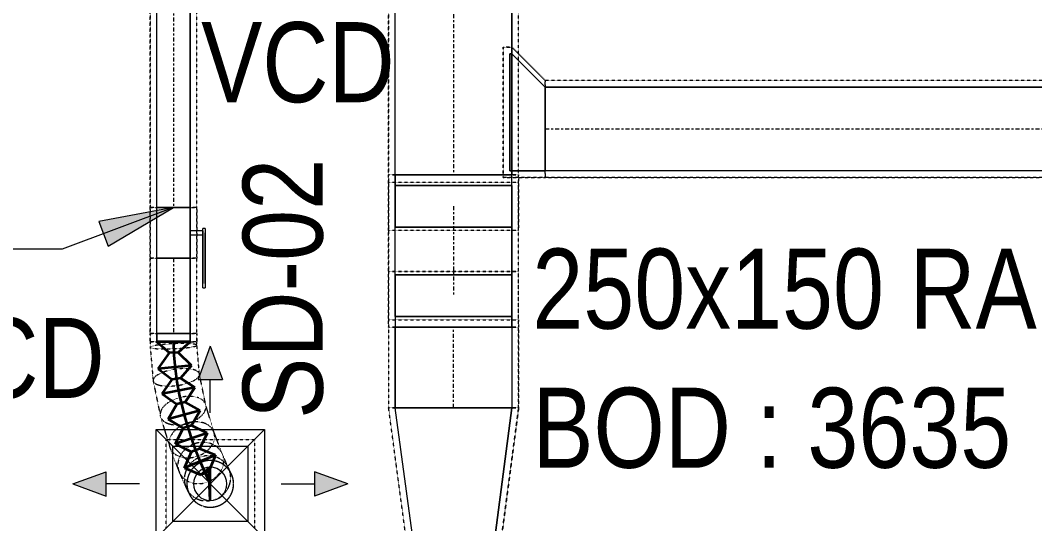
# Model space of a CAD drawing. Header units: inches. Extents: x -83664 to 20107, y -47222 to 19398.
# Drawn here: x -25757 to -22714, y -34150 to -32641 of the extents above; entities that cross this region are included whole.
import ezdxf

# ---------------------------------------------------------------- set-up
doc = ezdxf.new("R2010")
doc.units = ezdxf.units.IN
doc.header["$MEASUREMENT"] = 0
doc.linetypes.add('Center', pattern=[29.999999, 12, -6, 6, -6])
doc.linetypes.add('Hidden 0_50', pattern=[1.0584, 0.5292, -0.5292])
for name, color, linetype, lineweight in [('A-DETL-GENF', 7, 'Continuous', 9), ('G-ANNO-TEXT', 7, 'Continuous', 9), ('M-HVAC-CDFF', 7, 'Continuous', 9), ('M-HVAC-DUCT-CNTR', 7, 'Center', 9), ('M-HVAC-DUCT-IDEN', 7, 'Continuous', 18)]:
    doc.layers.add(name, color=color, linetype=linetype, lineweight=lineweight)
doc.layers.add('M-HVAC-DUCT', color=7, linetype='Continuous', lineweight=9, true_color=0xffe97f)
doc.layers.add('M-HVAC-DUCT-PATT', color=7, linetype='Continuous', lineweight=35, true_color=0x007f00)
doc.styles.add('Arial Narrow_21', font='ARIALN.TTF', dxfattribs={"height": 240})

# ---------------------------------------------------------------- blocks, each defined once
blk = doc.blocks.new('M_Rectangular Tap - Beveled - Standard-7236236-FIRST FLOOR AC CONDITIONING LAYOUT - PART A')
at = {"layer": 'M-HVAC-DUCT', "color": 6, "true_color": 0xff00ff}
for p, q in [((100, 125), (-6.096, 125)), ((-6.096, 125), (100, 125)), ((-6.096, 125), (-6.096, -225)), ((-6.096, -225), (-6.096, 125)), ((100, 125), (100, -125)), ((100, -125), (100, 125)), ((0, -225), (100, -125)), ((0, -225), (100, -125)), ((-6.096, -225), (0, -225)), ((0, -225), (-6.096, -225))]:
    blk.add_line(p, q, dxfattribs=at)
blk = doc.blocks.new('GCE-AT-Supply Air Rectangular Diffuser - 225x225-V55-FIRST FLOOR AC CONDITIONING LAYOUT - PART A')
at = {"layer": 'A-DETL-GENF', "true_color": 0xff7f00}
for points in [[(36.4, 312.5), (0, 412.5), (-36.4, 312.5)], [(-312.5, 36.4), (-412.5, 0), (-312.5, -36.4)], [(412.5, 0), (312.5, 36.4), (312.5, -36.4), (338.5, -26.9)], [(36.4, -312.5), (-36.4, -312.5), (0, -412.5)]]:
    blk.add_hatch(color=30, dxfattribs=at).paths.add_polyline_path(points)
at = {"layer": 'A-DETL-GENF', "color": 30, "true_color": 0xff7f00}
for p, q in [((0, 412.5), (-36.4, 312.5)), ((0, 412.5), (36.4, 312.5)), ((-36.4, 312.5), (36.4, 312.5)), ((0, 212.5), (0, 312.5)), ((-162.5, -162.5), (162.5, 162.5)), ((-162.5, 162.5), (162.5, -162.5)), ((-162.5, -162.5), (-162.5, 162.5)), ((-162.5, 162.5), (162.5, 162.5)), ((162.5, 162.5), (162.5, -162.5)), ((-412.5, 0), (-312.5, 36.4)), ((-312.5, -36.4), (-312.5, 36.4)), ((312.5, 36.4), (312.5, -36.4)), ((412.5, 0), (312.5, 36.4)), ((212.5, 0), (312.5, 0)), ((-412.5, 0), (-312.5, -36.4)), ((-212.5, 0), (-312.5, 0)), ((412.5, 0), (312.5, -36.4)), ((162.5, -162.5), (-162.5, -162.5)), ((0, -212.5), (0, -312.5)), ((36.4, -312.5), (-36.4, -312.5)), ((0, -412.5), (-36.4, -312.5)), ((0, -412.5), (36.4, -312.5))]:
    blk.add_line(p, q, dxfattribs=at)
blk = doc.blocks.new('M_Rec to Rnd Transition - Angle - 60 Degree-8295888-FIRST FLOOR AC CONDITIONING LAYOUT - PART A')
at = {"layer": 'M-HVAC-DUCT', "color": 30, "true_color": 0xff7f00}
for p, q in [((0, 50), (25, 50)), ((25, 50), (0, 50)), ((0, 50), (0, -50)), ((0, -50), (0, 50)), ((25, 0), (25, 50)), ((25, 0), (25, 50)), ((25, -50), (25, 0)), ((25, -50), (25, 0)), ((0, -50), (25, -50)), ((25, -50), (0, -50))]:
    blk.add_line(p, q, dxfattribs=at)
blk = doc.blocks.new('M_Rectangular to Round Transition - Angle - 45 Degree-8295889-FIRST FLOOR AC CONDITIONING LAYOUT - PART A')
at = {"layer": 'M-HVAC-DUCT', "color": 30, "true_color": 0xff7f00}
for p, q in [((126156.9, 64454.3), (126381.9, 64454.3)), ((126156.9, 64229.3), (126156.9, 64454.3)), ((126381.9, 64454.3), (126381.9, 64229.3)), ((126381.9, 64229.3), (126156.9, 64229.3))]:
    blk.add_line(p, q, dxfattribs=at)
for start, end in [(90, 180), (0, 90), (180, 270), (270, 0)]:
    blk.add_arc((126269.4, 64341.8), 50, start, end, dxfattribs=at)
blk = doc.blocks.new('TEMW-ME-DMP-Volume Control Damper - Standard-8296149-FIRST FLOOR AC CONDITIONING LAYOUT - PART A')
at = {"layer": 'M-HVAC-DUCT', "color": 30, "true_color": 0xff7f00}
for p, q in [((-165.1, 88.1), (-165.1, 94.4)), ((-152.4, 94.4), (-165.1, 94.4)), ((0, 94.4), (-152.4, 94.4)), ((-152.4, 94.4), (0, 94.4)), ((12.7, 94.4), (0, 94.4)), ((12.7, 94.4), (12.7, 88.1)), ((-165.1, 88.1), (-152.4, 88.1)), ((0, 88.1), (-152.4, 88.1)), ((-152.4, 88.1), (0, 88.1)), ((-6.4, 50), (-6.4, 88.1)), ((6.3, 88.1), (-6.4, 88.1)), ((6.3, 88.1), (-6.4, 88.1)), ((0, 88.1), (12.7, 88.1)), ((6.3, 88.1), (6.3, 50)), ((-76.2, 50), (-76.2, -50)), ((-76.2, -50), (-76.2, 50)), ((76.2, 50), (-76.2, 50)), ((-76.2, 50), (76.2, 50)), ((-76.2, 50), (76.2, 50)), ((-6.4, 50), (6.3, 50)), ((-6.4, 50), (6.3, 50)), ((76.2, 50), (76.2, -50)), ((76.2, -50), (76.2, 50)), ((-76.2, -50), (76.2, -50)), ((-76.2, -50), (76.2, -50)), ((-76.2, -50), (76.2, -50))]:
    blk.add_line(p, q, dxfattribs=at)
blk = doc.blocks.new('M_Rectangular Elbow - Radius - 0_75 W-9472424-FIRST FLOOR AC CONDITIONING LAYOUT - PART A')
at = {"layer": 'M-HVAC-DUCT', "color": 6, "true_color": 0xff00ff}
for p, q in [((126824.4, 65267.4), (127174.4, 65267.4)), ((127174.4, 65267.4), (126824.4, 65267.4)), ((126824.4, 65267.4), (126824.4, 65236.1)), ((126824.4, 65111.1), (126824.4, 65267.4)), ((127174.4, 65236.1), (127174.4, 65267.4)), ((127174.4, 65111.1), (127174.4, 65267.4)), ((126824.4, 65236.1), (126824.4, 65111.1)), ((127174.4, 65236.1), (126824.4, 65236.1)), ((127174.4, 65111.1), (127174.4, 65236.1)), ((126824.4, 65111.1), (127174.4, 65111.1))]:
    blk.add_line(p, q, dxfattribs=at)
blk = doc.blocks.new('M_Rectangular Transition - Length - Standard-9472428-FIRST FLOOR AC CONDITIONING LAYOUT - PART A')
at = {"layer": 'M-HVAC-DUCT', "color": 6, "true_color": 0xff00ff}
for p, q in [((0, 125), (375, 175.3)), ((0, 125), (375, 175.3)), ((375, -174.7), (375, 175.3)), ((375, 175.3), (375, -174.7)), ((0, 125), (0, -125)), ((0, -125), (0, 125)), ((0, -125), (375, -174.7)), ((375, -174.7), (0, -125))]:
    blk.add_line(p, q, dxfattribs=at)
blk = doc.blocks.new('M_Rectangular Elbow - Radius - 0_75 W-V236-FIRST FLOOR AC CONDITIONING LAYOUT - PART A')
at = {"layer": 'M-HVAC-DUCT', "color": 6, "true_color": 0xff00ff}
for p, q in [((126824.4, 64843.1), (126824.4, 64968.1)), ((126824.4, 64968.1), (127174.4, 64968.1)), ((126824.4, 64968.1), (126824.4, 64811.8)), ((127174.4, 64968.1), (127174.4, 64843.1)), ((127174.4, 64968.1), (127174.4, 64811.8)), ((127174.4, 64843.1), (126824.4, 64843.1)), ((126824.4, 64843.1), (126824.4, 64811.8)), ((127174.4, 64811.8), (127174.4, 64843.1)), ((127174.4, 64811.8), (126824.4, 64811.8)), ((126824.4, 64811.8), (127174.4, 64811.8))]:
    blk.add_line(p, q, dxfattribs=at)
blk = doc.blocks.new('TEMW-SMBZ-HO-BM-HVAC-00002_rvt-1-FIRST FLOOR AC CONDITIONING LAYOUT - PART A')
at = {"layer": 'M-HVAC-DUCT', "color": 6, "linetype": 'Hidden 0_50', "true_color": 0xff00ff}
for p, q in [((126804.4, 67729.6), (126804.4, 65267.4)), ((126804.4, 65267.4), (126804.4, 67729.6)), ((127194.4, 65267.4), (127194.4, 67729.6)), ((127194.4, 65267.4), (127194.4, 67729.6)), ((127148.3, 65260.2), (127148.3, 65650.2)), ((127148.3, 65650.2), (127174.4, 65650.2)), ((127174.4, 65650.2), (127148.3, 65650.2)), ((127148.3, 65650.2), (127148.3, 65260.2)), ((127174.4, 65650.2), (127274.4, 65550.2)), ((127274.4, 65550.2), (127174.4, 65650.2)), ((127274.4, 65260.2), (127274.4, 65550.2)), ((127274.4, 65550.2), (127274.4, 65260.2)), ((129383.8, 65550.2), (127274.4, 65550.2)), ((129383.8, 65550.2), (127274.4, 65550.2)), ((127274.4, 65550.2), (127274.4, 65260.2)), ((127274.4, 65260.2), (127274.4, 65550.2)), ((126804.4, 65267.4), (127194.4, 65267.4)), ((127194.4, 65267.4), (126804.4, 65267.4)), ((126804.4, 65246.1), (126804.4, 65267.4)), ((126804.4, 65267.4), (126804.4, 65101.1)), ((127194.4, 65267.4), (126804.4, 65267.4)), ((127194.4, 65267.4), (126804.4, 65267.4)), ((127194.4, 65101.1), (127194.4, 65267.4)), ((127194.4, 65267.4), (127194.4, 65246.1)), ((126804.4, 65246.1), (127194.4, 65246.1)), ((126804.4, 65101.1), (126804.4, 65246.1)), ((126804.4, 65246.1), (126804.4, 64978.1)), ((126804.4, 65101.1), (126804.4, 65246.1)), ((126804.4, 65246.1), (127194.4, 65246.1)), ((127274.4, 65260.2), (127148.3, 65260.2)), ((127148.3, 65260.2), (127274.4, 65260.2)), ((127194.4, 65246.1), (127194.4, 65101.1)), ((127194.4, 64978.1), (127194.4, 65246.1)), ((127194.4, 65246.1), (127194.4, 65101.1)), ((127274.4, 65260.2), (129383.8, 65260.2)), ((129383.8, 65260.2), (127274.4, 65260.2)), ((127194.4, 65101.1), (126804.4, 65101.1)), ((126804.4, 64833.1), (126804.4, 65101.1)), ((127194.4, 65101.1), (126804.4, 65101.1)), ((127194.4, 64833.1), (127194.4, 65101.1)), ((126804.4, 64978.1), (126804.4, 64833.1)), ((127194.4, 64978.1), (126804.4, 64978.1)), ((126804.4, 64978.1), (126804.4, 64811.8)), ((126804.4, 64978.1), (126804.4, 64833.1)), ((126804.4, 64978.1), (127194.4, 64978.1)), ((127194.4, 64833.1), (127194.4, 64978.1)), ((127194.4, 64833.1), (127194.4, 64978.1)), ((127194.4, 64811.8), (127194.4, 64978.1)), ((126804.4, 64833.1), (127194.4, 64833.1)), ((126804.4, 64811.8), (126804.4, 64833.1)), ((126804.4, 64833.1), (127194.4, 64833.1)), ((127194.4, 64811.8), (126804.4, 64811.8)), ((126804.4, 64811.8), (127194.4, 64811.8)), ((126804.4, 64811.8), (126804.4, 64569.6)), ((126804.4, 64811.8), (126804.4, 64569.6)), ((127194.4, 64811.8), (126804.4, 64811.8)), ((126804.4, 64811.8), (127194.4, 64811.8)), ((127194.4, 64833.1), (127194.4, 64811.8)), ((127194.4, 64569.6), (127194.4, 64811.8)), ((127194.4, 64811.8), (127194.4, 64569.6)), ((127194.4, 64569.6), (126804.4, 64569.6)), ((126804.4, 64569.6), (127194.4, 64569.6)), ((126854.7, 64194.6), (126804.4, 64569.6)), ((127194.4, 64569.6), (126804.4, 64569.6)), ((126854.7, 64194.6), (126804.4, 64569.6)), ((126804.4, 64569.6), (127194.4, 64569.6)), ((127144.7, 64194.6), (127194.4, 64569.6)), ((127194.4, 64569.6), (127144.7, 64194.6))]:
    blk.add_line(p, q, dxfattribs=at)
at = {"layer": 'M-HVAC-DUCT', "color": 6, "true_color": 0xff00ff}
for p, q in [((126824.4, 65267.4), (126824.4, 67729.6)), ((126824.4, 65267.4), (126824.4, 67729.6)), ((127174.4, 67729.6), (127174.4, 65267.4)), ((127174.4, 65267.4), (127174.4, 67729.6)), ((127168.3, 65630.2), (127174.4, 65630.2)), ((127168.3, 65280.2), (127168.3, 65630.2)), ((127168.3, 65630.2), (127168.3, 65280.2)), ((127174.4, 65630.2), (127168.3, 65630.2)), ((127174.4, 65280.2), (127174.4, 65630.2)), ((127174.4, 65630.2), (127174.4, 65280.2)), ((127274.4, 65530.2), (127274.4, 65280.2)), ((127274.4, 65280.2), (127274.4, 65530.2)), ((127274.4, 65530.2), (129383.8, 65530.2)), ((129383.8, 65530.2), (127274.4, 65530.2)), ((127174.4, 65267.4), (126824.4, 65267.4)), ((126824.4, 65267.4), (127174.4, 65267.4)), ((127174.4, 65280.2), (127168.3, 65280.2)), ((127168.3, 65280.2), (127174.4, 65280.2)), ((129383.8, 65280.2), (127274.4, 65280.2)), ((129383.8, 65280.2), (127274.4, 65280.2)), ((126824.4, 65111.1), (126824.4, 65236.1)), ((126824.4, 65236.1), (127174.4, 65236.1)), ((126824.4, 64968.1), (126824.4, 65236.1)), ((127174.4, 65236.1), (127174.4, 65111.1)), ((127174.4, 64968.1), (127174.4, 65236.1)), ((127174.4, 65111.1), (126824.4, 65111.1)), ((126824.4, 64843.1), (126824.4, 65111.1)), ((127174.4, 65111.1), (127174.4, 64843.1)), ((127174.4, 64968.1), (126824.4, 64968.1)), ((126824.4, 64968.1), (126824.4, 64843.1)), ((127174.4, 64843.1), (127174.4, 64968.1)), ((126824.4, 64843.1), (127174.4, 64843.1)), ((126824.4, 64811.8), (127174.4, 64811.8)), ((127174.4, 64811.8), (126824.4, 64811.8)), ((126824.4, 64569.6), (126824.4, 64811.8)), ((126824.4, 64811.8), (126824.4, 64569.6)), ((127174.4, 64811.8), (127174.4, 64569.6)), ((127174.4, 64811.8), (127174.4, 64569.6)), ((126824.4, 64569.6), (127174.4, 64569.6)), ((127174.4, 64569.6), (126824.4, 64569.6))]:
    blk.add_line(p, q, dxfattribs=at)
at = {"layer": 'M-HVAC-DUCT', "color": 30, "linetype": 'Hidden 0_50', "true_color": 0xff7f00}
for p, q in [((126089.3, 67389), (126089.3, 65170.3)), ((126089.3, 65170.3), (126089.3, 67389)), ((126229.3, 65170.3), (126229.3, 67389)), ((126229.3, 65170.3), (126229.3, 67389)), ((126089.3, 65170.3), (126229.3, 65170.3)), ((126229.3, 65170.3), (126089.3, 65170.3)), ((126229.3, 65170.3), (126089.3, 65170.3)), ((126089.3, 65170.3), (126089.3, 65017.9)), ((126089.3, 65017.9), (126089.3, 65170.3)), ((126089.3, 65170.3), (126229.3, 65170.3)), ((126229.3, 65017.9), (126229.3, 65170.3)), ((126229.3, 65170.3), (126229.3, 65017.9)), ((126089.3, 65017.9), (126229.3, 65017.9)), ((126229.3, 65017.9), (126089.3, 65017.9)), ((126089.3, 65017.9), (126089.3, 64792.2)), ((126089.3, 64792.2), (126089.3, 65017.9)), ((126089.3, 65017.9), (126229.3, 65017.9)), ((126229.3, 65017.9), (126089.3, 65017.9)), ((126229.3, 64792.2), (126229.3, 65017.9)), ((126229.3, 64792.2), (126229.3, 65017.9)), ((126089.3, 64792.2), (126089.3, 64767.2)), ((126089.3, 64767.2), (126089.3, 64792.2)), ((126089.3, 64792.2), (126229.3, 64792.2)), ((126229.3, 64792.2), (126089.3, 64792.2)), ((126089.3, 64792.2), (126229.3, 64792.2)), ((126229.3, 64792.2), (126089.3, 64792.2)), ((126229.3, 64792.2), (126229.3, 64767.2)), ((126229.3, 64767.2), (126229.3, 64792.2)), ((126089.3, 64767.2), (126089.3, 64751.2)), ((126229.3, 64767.2), (126089.3, 64767.2)), ((126229.3, 64767.2), (126089.3, 64767.2)), ((126089.3, 64767.2), (126159.3, 64767.2)), ((126089.3, 64767.2), (126159.3, 64767.2)), ((126089.3, 64751.1), (126098.1, 64651.3)), ((126159.3, 64767.2), (126229.3, 64767.2)), ((126159.3, 64767.2), (126229.3, 64767.2)), ((126229.3, 64757.2), (126229.3, 64767.2)), ((126236.9, 64670.5), (126229.3, 64757.3)), ((126256, 64577.3), (126236.8, 64671.5)), ((126098.2, 64650.3), (126119.7, 64545)), ((126281, 64495.1), (126255.5, 64579.4)), ((126120.2, 64543), (126147.7, 64452.4)), ((126306.1, 64429.6), (126280.2, 64497.6)), ((126136.9, 64209.3), (126136.9, 64474.3)), ((126136.9, 64474.3), (126401.9, 64474.3)), ((126148.5, 64449.8), (126175.6, 64378.8)), ((126401.9, 64474.3), (126401.9, 64209.3)), ((126325.1, 64386.8), (126305, 64432.2)), ((126332.2, 64372.7), (126324.1, 64389.1)), ((126176.7, 64376.2), (126197.3, 64329.8)), ((126198.3, 64327.5), (126206.5, 64310.9))]:
    blk.add_line(p, q, dxfattribs=at)
at = {"layer": 'M-HVAC-DUCT', "color": 30, "true_color": 0xff7f00}
for p, q in [((126109.3, 65170.3), (126109.3, 67389)), ((126109.3, 65170.3), (126109.3, 67389)), ((126209.3, 67389), (126209.3, 65170.3)), ((126209.3, 65170.3), (126209.3, 67389)), ((126209.3, 65170.3), (126109.3, 65170.3)), ((126109.3, 65170.3), (126209.3, 65170.3)), ((126209.3, 65017.9), (126109.3, 65017.9)), ((126109.3, 65017.9), (126209.3, 65017.9)), ((126109.3, 64792.2), (126109.3, 65017.9)), ((126109.3, 64792.2), (126109.3, 65017.9)), ((126209.3, 65017.9), (126209.3, 64792.2)), ((126209.3, 64792.2), (126209.3, 65017.9)), ((126209.3, 64792.2), (126109.3, 64792.2)), ((126109.3, 64792.2), (126209.3, 64792.2))]:
    blk.add_line(p, q, dxfattribs=at)
at = {"layer": 'M-HVAC-DUCT', "color": 30, "linetype": 'Hidden 0_50', "true_color": 0xff7f00}
for start, end in [(12.525, 192.525), (90, 180), (0, 90), (192.525, 12.525), (180, 270), (270, 0)]:
    blk.add_arc((126269.4, 64341.8), 70, start, end, dxfattribs=at)
for points in [[(126229.3, 64757.2), (126229.3, 64757.9), (126227.7, 64759.1), (126220.7, 64760.6), (126209.4, 64761.7), (126194.7, 64762.3), (126177.7, 64762.3), (126159.3, 64761.7), (126141, 64760.7), (126123.9, 64759.2), (126109.3, 64757.4), (126098, 64755.3), (126091, 64753.2), (126089.3, 64751.8), (126089.3, 64751.2)], [(126089.3, 64751.2), (126089.3, 64750.5), (126091, 64749.3), (126098, 64747.8), (126109.3, 64746.7), (126123.9, 64746.1), (126141, 64746.1), (126159.3, 64746.7), (126177.7, 64747.7), (126194.7, 64749.2), (126209.4, 64751), (126220.7, 64753.1), (126227.7, 64755.2), (126229.3, 64756.5), (126229.3, 64757.2)], [(126236.9, 64670.3), (126236.8, 64672.4), (126235, 64676.5), (126227.6, 64681.5), (126216.1, 64685.1), (126201.3, 64687.1), (126184.2, 64687.3), (126166, 64685.7), (126147.9, 64682.4), (126131.1, 64677.6), (126116.8, 64671.7), (126105.9, 64665.1), (126099.3, 64658.1), (126097.9, 64653.7), (126098.1, 64651.5)], [(126098.1, 64651.5), (126098.2, 64649.4), (126100, 64645.3), (126107.4, 64640.3), (126118.9, 64636.7), (126133.7, 64634.7), (126150.8, 64634.5), (126169, 64636.1), (126187.1, 64639.4), (126203.9, 64644.2), (126218.2, 64650.1), (126229.1, 64656.7), (126235.7, 64663.6), (126237.1, 64668.1), (126236.9, 64670.3)], [(126256.3, 64575.3), (126255.9, 64578.9), (126253.5, 64585.6), (126245.4, 64594), (126233.5, 64600.2), (126218.4, 64603.7), (126201.2, 64604.3), (126183.1, 64602), (126165.3, 64596.9), (126149.1, 64589.4), (126135.5, 64579.9), (126125.5, 64569.2), (126119.7, 64557.9), (126119, 64550.6), (126119.4, 64547)], [(126119.4, 64547), (126119.8, 64543.5), (126122.2, 64536.8), (126130.3, 64528.4), (126142.3, 64522.2), (126157.4, 64518.7), (126174.6, 64518), (126192.6, 64520.4), (126210.4, 64525.5), (126226.6, 64533), (126240.2, 64542.4), (126250.2, 64553.2), (126256, 64564.5), (126256.7, 64571.8), (126256.3, 64575.3)], [(126282.2, 64489.9), (126281.5, 64494.4), (126278.5, 64503), (126269.7, 64513.9), (126257.1, 64522.1), (126241.6, 64527), (126224.2, 64528.2), (126206.2, 64525.8), (126188.7, 64519.8), (126172.9, 64510.6), (126160, 64499), (126150.8, 64485.6), (126145.9, 64471.4), (126145.8, 64462.1), (126146.5, 64457.6)], [(126146.5, 64457.6), (126147.2, 64453.1), (126150.2, 64444.5), (126159, 64433.5), (126171.6, 64425.3), (126187.1, 64420.5), (126204.5, 64419.2), (126222.5, 64421.7), (126240, 64427.7), (126255.8, 64436.8), (126268.7, 64448.5), (126277.9, 64461.8), (126282.8, 64476), (126282.9, 64485.4), (126282.2, 64489.9)], [(126308.6, 64420.6), (126307.6, 64425.8), (126304.1, 64435.8), (126294.5, 64448.8), (126281.3, 64458.6), (126265.3, 64464.8), (126247.6, 64466.8), (126229.5, 64464.6), (126212.1, 64458.3), (126196.7, 64448.2), (126184.3, 64435.2), (126175.8, 64420.1), (126171.7, 64403.8), (126172.1, 64393), (126173.1, 64387.8)], [(126173.1, 64387.8), (126174, 64382.6), (126177.6, 64372.6), (126187.1, 64359.7), (126200.4, 64349.8), (126216.4, 64343.6), (126234.1, 64341.6), (126252.2, 64343.8), (126269.5, 64350.2), (126284.9, 64360.2), (126297.3, 64373.2), (126305.9, 64388.4), (126310, 64404.6), (126309.6, 64415.4), (126308.6, 64420.6)], [(126329.3, 64374), (126328.1, 64379.8), (126324.1, 64390.9), (126313.8, 64405.4), (126299.9, 64416.7), (126283.4, 64424), (126265.4, 64426.8), (126247.1, 64425), (126229.7, 64418.6), (126214.5, 64408.1), (126202.5, 64394.2), (126194.5, 64377.9), (126191, 64360.2), (126191.9, 64348.4), (126193.1, 64342.6)], [(126337.7, 64357), (126336.4, 64362.9), (126332.1, 64374.5), (126321.5, 64389.6), (126307.4, 64401.5), (126290.6, 64409.3), (126272.4, 64412.5), (126254, 64410.9), (126236.6, 64404.6), (126221.5, 64394), (126209.6, 64379.8), (126201.8, 64363), (126198.6, 64344.8), (126199.7, 64332.6), (126201, 64326.6)], [(126193.1, 64342.6), (126194.3, 64336.9), (126198.3, 64325.8), (126208.6, 64311.3), (126222.5, 64300), (126239, 64292.7), (126257, 64289.9), (126275.3, 64291.7), (126292.7, 64298.1), (126307.9, 64308.6), (126319.9, 64322.4), (126327.9, 64338.8), (126331.4, 64356.4), (126330.5, 64368.3), (126329.3, 64374)], [(126201, 64326.6), (126202.3, 64320.6), (126206.6, 64309.1), (126217.2, 64293.9), (126231.3, 64282), (126248.1, 64274.2), (126266.3, 64271), (126284.7, 64272.7), (126302.1, 64279), (126317.2, 64289.6), (126329.1, 64303.8), (126336.9, 64320.5), (126340.1, 64338.7), (126339, 64351), (126337.7, 64357)]]:
    blk.add_open_spline(points, degree=3, dxfattribs=at)
at = {"layer": 'M-HVAC-DUCT-CNTR', "color": 6, "true_color": 0xff00ff}
for p, q in [((126999.4, 67729.6), (126999.4, 65267.4)), ((127274.4, 65405.2), (129383.8, 65405.2)), ((126999.4, 65173.6), (126999.4, 64905.6)), ((126999.4, 64569.6), (126999.4, 64811.8))]:
    blk.add_line(p, q, dxfattribs=at)
at = {"layer": 'M-HVAC-DUCT-CNTR', "color": 30, "true_color": 0xff7f00}
for p, q in [((126159.3, 67389), (126159.3, 65170.3)), ((126159.3, 65017.9), (126159.3, 64792.2))]:
    blk.add_line(p, q, dxfattribs=at)
at = {"layer": 'M-HVAC-DUCT-CNTR', "color": 30, "linetype": 'Continuous', "lineweight": 35, "true_color": 0xff7f00}
blk.add_open_spline([(126159.3, 64767.2), (126159.3, 64551.8), (126269.4, 64341.8), (126269.4, 64341.8)], degree=3, dxfattribs=at)
at = {"layer": 'M-HVAC-DUCT-PATT', "color": 30, "true_color": 0xff7f00}
for p, q in [((126109.3, 64767.2), (126146.8, 64734.3)), ((126209.3, 64767.2), (126109.3, 64767.2)), ((126209.3, 64767.2), (126109.3, 64767.2)), ((126209.3, 64767.2), (126172.9, 64735.4)), ((126113.6, 64686), (126146.8, 64734.3)), ((126172.9, 64735.4), (126146.8, 64734.3)), ((126213.1, 64696.5), (126172.9, 64735.4)), ((126213.1, 64696.5), (126113.6, 64686)), ((126213.1, 64696.5), (126113.6, 64686)), ((126213.1, 64696.5), (126180.5, 64658.5)), ((126113.6, 64686), (126154.7, 64654.4)), ((126180.5, 64658.5), (126154.7, 64654.4)), ((126223.5, 64630.1), (126180.5, 64658.5)), ((126125.3, 64611.4), (126154.7, 64654.4)), ((126223.5, 64630.1), (126125.3, 64611.4)), ((126223.5, 64630.1), (126125.3, 64611.4)), ((126223.5, 64630.1), (126194.4, 64586.6)), ((126125.3, 64611.4), (126169, 64580.6)), ((126142.9, 64535.6), (126169, 64580.6)), ((126194.4, 64586.6), (126169, 64580.6)), ((126239.4, 64561.8), (126194.4, 64586.6)), ((126239.4, 64561.8), (126142.9, 64535.6)), ((126239.4, 64561.8), (126142.9, 64535.6)), ((126142.9, 64535.6), (126188.6, 64508.6)), ((126239.4, 64561.8), (126213.6, 64516.3)), ((126165.5, 64461.9), (126188.6, 64508.6)), ((126213.6, 64516.3), (126188.6, 64508.6)), ((126260.2, 64494.2), (126213.6, 64516.3)), ((126260.2, 64494.2), (126165.5, 64461.9)), ((126260.2, 64494.2), (126165.5, 64461.9)), ((126260.2, 64494.2), (126237.2, 64447.2)), ((126165.5, 64461.9), (126212.7, 64438)), ((126237.2, 64447.2), (126212.7, 64438)), ((126285.1, 64428), (126237.2, 64447.2)), ((126192.6, 64389.9), (126212.7, 64438)), ((126285.1, 64428), (126192.6, 64389.9)), ((126285.1, 64428), (126192.6, 64389.9)), ((126285.1, 64428), (126265.2, 64379.6)), ((126192.6, 64389.9), (126241.3, 64368.7)), ((126269.4, 64391.8), (126241.3, 64368.7)), ((126269.4, 64291.8), (126269.4, 64391.8)), ((126265.2, 64379.6), (126241.3, 64368.7)), ((126269.4, 64291.8), (126265.2, 64379.6))]:
    blk.add_line(p, q, dxfattribs=at)
at = {"layer": 'M-HVAC-CDFF', "color": 6, "linetype": 'Hidden 0_50', "lineweight": 9, "true_color": 0xff00ff}
blk.add_blockref('GCE-AT-Supply Air Rectangular Diffuser - 225x225-V55-FIRST FLOOR AC CONDITIONING LAYOUT - PART A', (126269.4, 64341.8), dxfattribs=at)
at = {"layer": 'M-HVAC-DUCT', "color": 6, "linetype": 'Hidden 0_50', "lineweight": 9, "true_color": 0xff00ff, "extrusion": (0, 0, -1)}
for name, p, rotation in [('M_Rectangular Tap - Beveled - Standard-7236236-FIRST FLOOR AC CONDITIONING LAYOUT - PART A', (-127174.4, 65405.2), 180), ('TEMW-ME-DMP-Volume Control Damper - Standard-8296149-FIRST FLOOR AC CONDITIONING LAYOUT - PART A', (-126159.3, 65094.1), 90)]:
    blk.add_blockref(name, p, dxfattribs=dict(at, rotation=rotation))
at = {"layer": 'M-HVAC-DUCT', "color": 6, "linetype": 'Hidden 0_50', "lineweight": 9, "true_color": 0xff00ff}
for name in ['M_Rectangular Elbow - Radius - 0_75 W-9472424-FIRST FLOOR AC CONDITIONING LAYOUT - PART A', 'M_Rectangular Elbow - Radius - 0_75 W-V236-FIRST FLOOR AC CONDITIONING LAYOUT - PART A', 'M_Rectangular to Round Transition - Angle - 45 Degree-8295889-FIRST FLOOR AC CONDITIONING LAYOUT - PART A']:
    blk.add_blockref(name, (0, 0), dxfattribs=at)
for name, p, rotation in [('M_Rec to Rnd Transition - Angle - 60 Degree-8295888-FIRST FLOOR AC CONDITIONING LAYOUT - PART A', (126159.3, 64792.2), 270), ('M_Rectangular Transition - Length - Standard-9472428-FIRST FLOOR AC CONDITIONING LAYOUT - PART A', (126999.7, 64194.6), 90)]:
    blk.add_blockref(name, p, dxfattribs=dict(at, rotation=rotation))
blk = doc.blocks.new('TEMW-SMBZ-HO-BM-HVAC-00002_rvt-2-FIRST FLOOR AC CONDITIONING LAYOUT - PART A')
at = {"layer": 'M-HVAC-DUCT', "color": 6, "linetype": 'Hidden 0_50', "true_color": 0xff00ff}
for p, q in [((126804.4, 67729.6), (126804.4, 65267.4)), ((126804.4, 65267.4), (126804.4, 67729.6)), ((127194.4, 65267.4), (127194.4, 67729.6)), ((127194.4, 65267.4), (127194.4, 67729.6)), ((127148.3, 65260.2), (127148.3, 65650.2)), ((127148.3, 65650.2), (127174.4, 65650.2)), ((127174.4, 65650.2), (127148.3, 65650.2)), ((127148.3, 65650.2), (127148.3, 65260.2)), ((127174.4, 65650.2), (127274.4, 65550.2)), ((127274.4, 65550.2), (127174.4, 65650.2)), ((127274.4, 65260.2), (127274.4, 65550.2)), ((127274.4, 65550.2), (127274.4, 65260.2)), ((129383.8, 65550.2), (127274.4, 65550.2)), ((129383.8, 65550.2), (127274.4, 65550.2)), ((127274.4, 65550.2), (127274.4, 65260.2)), ((127274.4, 65260.2), (127274.4, 65550.2)), ((126804.4, 65267.4), (127194.4, 65267.4)), ((127194.4, 65267.4), (126804.4, 65267.4)), ((126804.4, 65246.1), (126804.4, 65267.4)), ((126804.4, 65267.4), (126804.4, 65101.1)), ((127194.4, 65267.4), (126804.4, 65267.4)), ((127194.4, 65267.4), (126804.4, 65267.4)), ((127194.4, 65101.1), (127194.4, 65267.4)), ((127194.4, 65267.4), (127194.4, 65246.1)), ((126804.4, 65246.1), (127194.4, 65246.1)), ((126804.4, 65101.1), (126804.4, 65246.1)), ((126804.4, 65246.1), (126804.4, 64978.1)), ((126804.4, 65101.1), (126804.4, 65246.1)), ((126804.4, 65246.1), (127194.4, 65246.1)), ((127274.4, 65260.2), (127148.3, 65260.2)), ((127148.3, 65260.2), (127274.4, 65260.2)), ((127194.4, 65246.1), (127194.4, 65101.1)), ((127194.4, 64978.1), (127194.4, 65246.1)), ((127194.4, 65246.1), (127194.4, 65101.1)), ((127274.4, 65260.2), (129383.8, 65260.2)), ((129383.8, 65260.2), (127274.4, 65260.2)), ((127194.4, 65101.1), (126804.4, 65101.1)), ((126804.4, 64833.1), (126804.4, 65101.1)), ((127194.4, 65101.1), (126804.4, 65101.1)), ((127194.4, 64833.1), (127194.4, 65101.1)), ((126804.4, 64978.1), (126804.4, 64833.1)), ((127194.4, 64978.1), (126804.4, 64978.1)), ((126804.4, 64978.1), (126804.4, 64811.8)), ((126804.4, 64978.1), (126804.4, 64833.1)), ((126804.4, 64978.1), (127194.4, 64978.1)), ((127194.4, 64833.1), (127194.4, 64978.1)), ((127194.4, 64833.1), (127194.4, 64978.1)), ((127194.4, 64811.8), (127194.4, 64978.1)), ((126804.4, 64833.1), (127194.4, 64833.1)), ((126804.4, 64811.8), (126804.4, 64833.1)), ((126804.4, 64833.1), (127194.4, 64833.1)), ((127194.4, 64811.8), (126804.4, 64811.8)), ((126804.4, 64811.8), (127194.4, 64811.8)), ((126804.4, 64811.8), (126804.4, 64569.6)), ((126804.4, 64811.8), (126804.4, 64569.6)), ((127194.4, 64811.8), (126804.4, 64811.8)), ((126804.4, 64811.8), (127194.4, 64811.8)), ((127194.4, 64833.1), (127194.4, 64811.8)), ((127194.4, 64569.6), (127194.4, 64811.8)), ((127194.4, 64811.8), (127194.4, 64569.6)), ((127194.4, 64569.6), (126804.4, 64569.6)), ((126804.4, 64569.6), (127194.4, 64569.6)), ((126854.7, 64194.6), (126804.4, 64569.6)), ((127194.4, 64569.6), (126804.4, 64569.6)), ((126854.7, 64194.6), (126804.4, 64569.6)), ((126804.4, 64569.6), (127194.4, 64569.6)), ((127144.7, 64194.6), (127194.4, 64569.6)), ((127194.4, 64569.6), (127144.7, 64194.6))]:
    blk.add_line(p, q, dxfattribs=at)
at = {"layer": 'M-HVAC-DUCT', "color": 6, "true_color": 0xff00ff}
for p, q in [((126824.4, 65267.4), (126824.4, 67729.6)), ((126824.4, 65267.4), (126824.4, 67729.6)), ((127174.4, 67729.6), (127174.4, 65267.4)), ((127174.4, 65267.4), (127174.4, 67729.6)), ((127168.3, 65630.2), (127174.4, 65630.2)), ((127168.3, 65280.2), (127168.3, 65630.2)), ((127168.3, 65630.2), (127168.3, 65280.2)), ((127174.4, 65630.2), (127168.3, 65630.2)), ((127174.4, 65280.2), (127174.4, 65630.2)), ((127174.4, 65630.2), (127174.4, 65280.2)), ((127274.4, 65530.2), (127274.4, 65280.2)), ((127274.4, 65280.2), (127274.4, 65530.2)), ((127274.4, 65530.2), (129383.8, 65530.2)), ((129383.8, 65530.2), (127274.4, 65530.2)), ((127174.4, 65267.4), (126824.4, 65267.4)), ((126824.4, 65267.4), (127174.4, 65267.4)), ((127174.4, 65280.2), (127168.3, 65280.2)), ((127168.3, 65280.2), (127174.4, 65280.2)), ((129383.8, 65280.2), (127274.4, 65280.2)), ((129383.8, 65280.2), (127274.4, 65280.2)), ((126824.4, 65111.1), (126824.4, 65236.1)), ((126824.4, 65236.1), (127174.4, 65236.1)), ((126824.4, 64968.1), (126824.4, 65236.1)), ((127174.4, 65236.1), (127174.4, 65111.1)), ((127174.4, 64968.1), (127174.4, 65236.1)), ((127174.4, 65111.1), (126824.4, 65111.1)), ((126824.4, 64843.1), (126824.4, 65111.1)), ((127174.4, 65111.1), (127174.4, 64843.1)), ((127174.4, 64968.1), (126824.4, 64968.1)), ((126824.4, 64968.1), (126824.4, 64843.1)), ((127174.4, 64843.1), (127174.4, 64968.1)), ((126824.4, 64843.1), (127174.4, 64843.1)), ((126824.4, 64811.8), (127174.4, 64811.8)), ((127174.4, 64811.8), (126824.4, 64811.8)), ((126824.4, 64569.6), (126824.4, 64811.8)), ((126824.4, 64811.8), (126824.4, 64569.6)), ((127174.4, 64811.8), (127174.4, 64569.6)), ((127174.4, 64811.8), (127174.4, 64569.6)), ((126824.4, 64569.6), (127174.4, 64569.6)), ((127174.4, 64569.6), (126824.4, 64569.6))]:
    blk.add_line(p, q, dxfattribs=at)
at = {"layer": 'M-HVAC-DUCT', "color": 30, "linetype": 'Hidden 0_50', "true_color": 0xff7f00}
for p, q in [((126089.3, 67389), (126089.3, 65170.3)), ((126089.3, 65170.3), (126089.3, 67389)), ((126229.3, 65170.3), (126229.3, 67389)), ((126229.3, 65170.3), (126229.3, 67389)), ((126089.3, 65170.3), (126229.3, 65170.3)), ((126229.3, 65170.3), (126089.3, 65170.3)), ((126229.3, 65170.3), (126089.3, 65170.3)), ((126089.3, 65170.3), (126089.3, 65017.9)), ((126089.3, 65017.9), (126089.3, 65170.3)), ((126089.3, 65170.3), (126229.3, 65170.3)), ((126229.3, 65017.9), (126229.3, 65170.3)), ((126229.3, 65170.3), (126229.3, 65017.9)), ((126089.3, 65017.9), (126229.3, 65017.9)), ((126229.3, 65017.9), (126089.3, 65017.9)), ((126089.3, 65017.9), (126089.3, 64792.2)), ((126089.3, 64792.2), (126089.3, 65017.9)), ((126089.3, 65017.9), (126229.3, 65017.9)), ((126229.3, 65017.9), (126089.3, 65017.9)), ((126229.3, 64792.2), (126229.3, 65017.9)), ((126229.3, 64792.2), (126229.3, 65017.9)), ((126089.3, 64792.2), (126089.3, 64767.2)), ((126089.3, 64767.2), (126089.3, 64792.2)), ((126089.3, 64792.2), (126229.3, 64792.2)), ((126229.3, 64792.2), (126089.3, 64792.2)), ((126089.3, 64792.2), (126229.3, 64792.2)), ((126229.3, 64792.2), (126089.3, 64792.2)), ((126229.3, 64792.2), (126229.3, 64767.2)), ((126229.3, 64767.2), (126229.3, 64792.2)), ((126089.3, 64767.2), (126089.3, 64751.2)), ((126229.3, 64767.2), (126089.3, 64767.2)), ((126229.3, 64767.2), (126089.3, 64767.2)), ((126089.3, 64767.2), (126159.3, 64767.2)), ((126089.3, 64767.2), (126159.3, 64767.2)), ((126089.3, 64751.1), (126098.1, 64651.3)), ((126159.3, 64767.2), (126229.3, 64767.2)), ((126159.3, 64767.2), (126229.3, 64767.2)), ((126229.3, 64757.2), (126229.3, 64767.2)), ((126236.9, 64670.5), (126229.3, 64757.3)), ((126256, 64577.3), (126236.8, 64671.5)), ((126098.2, 64650.3), (126119.7, 64545)), ((126281, 64495.1), (126255.5, 64579.4)), ((126120.2, 64543), (126147.7, 64452.4)), ((126306.1, 64429.6), (126280.2, 64497.6)), ((126136.9, 64209.3), (126136.9, 64474.3)), ((126136.9, 64474.3), (126401.9, 64474.3)), ((126148.5, 64449.8), (126175.6, 64378.8)), ((126401.9, 64474.3), (126401.9, 64209.3)), ((126325.1, 64386.8), (126305, 64432.2)), ((126332.2, 64372.7), (126324.1, 64389.1)), ((126176.7, 64376.2), (126197.3, 64329.8)), ((126198.3, 64327.5), (126206.5, 64310.9))]:
    blk.add_line(p, q, dxfattribs=at)
at = {"layer": 'M-HVAC-DUCT', "color": 30, "true_color": 0xff7f00}
for p, q in [((126109.3, 65170.3), (126109.3, 67389)), ((126109.3, 65170.3), (126109.3, 67389)), ((126209.3, 67389), (126209.3, 65170.3)), ((126209.3, 65170.3), (126209.3, 67389)), ((126209.3, 65170.3), (126109.3, 65170.3)), ((126109.3, 65170.3), (126209.3, 65170.3)), ((126209.3, 65017.9), (126109.3, 65017.9)), ((126109.3, 65017.9), (126209.3, 65017.9)), ((126109.3, 64792.2), (126109.3, 65017.9)), ((126109.3, 64792.2), (126109.3, 65017.9)), ((126209.3, 65017.9), (126209.3, 64792.2)), ((126209.3, 64792.2), (126209.3, 65017.9)), ((126209.3, 64792.2), (126109.3, 64792.2)), ((126109.3, 64792.2), (126209.3, 64792.2))]:
    blk.add_line(p, q, dxfattribs=at)
at = {"layer": 'M-HVAC-DUCT', "color": 30, "linetype": 'Hidden 0_50', "true_color": 0xff7f00}
for start, end in [(12.525, 192.525), (90, 180), (0, 90), (192.525, 12.525), (180, 270), (270, 0)]:
    blk.add_arc((126269.4, 64341.8), 70, start, end, dxfattribs=at)
for points in [[(126229.3, 64757.2), (126229.3, 64757.9), (126227.7, 64759.1), (126220.7, 64760.6), (126209.4, 64761.7), (126194.7, 64762.3), (126177.7, 64762.3), (126159.3, 64761.7), (126141, 64760.7), (126123.9, 64759.2), (126109.3, 64757.4), (126098, 64755.3), (126091, 64753.2), (126089.3, 64751.8), (126089.3, 64751.2)], [(126089.3, 64751.2), (126089.3, 64750.5), (126091, 64749.3), (126098, 64747.8), (126109.3, 64746.7), (126123.9, 64746.1), (126141, 64746.1), (126159.3, 64746.7), (126177.7, 64747.7), (126194.7, 64749.2), (126209.4, 64751), (126220.7, 64753.1), (126227.7, 64755.2), (126229.3, 64756.5), (126229.3, 64757.2)], [(126236.9, 64670.3), (126236.8, 64672.4), (126235, 64676.5), (126227.6, 64681.5), (126216.1, 64685.1), (126201.3, 64687.1), (126184.2, 64687.3), (126166, 64685.7), (126147.9, 64682.4), (126131.1, 64677.6), (126116.8, 64671.7), (126105.9, 64665.1), (126099.3, 64658.1), (126097.9, 64653.7), (126098.1, 64651.5)], [(126098.1, 64651.5), (126098.2, 64649.4), (126100, 64645.3), (126107.4, 64640.3), (126118.9, 64636.7), (126133.7, 64634.7), (126150.8, 64634.5), (126169, 64636.1), (126187.1, 64639.4), (126203.9, 64644.2), (126218.2, 64650.1), (126229.1, 64656.7), (126235.7, 64663.6), (126237.1, 64668.1), (126236.9, 64670.3)], [(126256.3, 64575.3), (126255.9, 64578.9), (126253.5, 64585.6), (126245.4, 64594), (126233.5, 64600.2), (126218.4, 64603.7), (126201.2, 64604.3), (126183.1, 64602), (126165.3, 64596.9), (126149.1, 64589.4), (126135.5, 64579.9), (126125.5, 64569.2), (126119.7, 64557.9), (126119, 64550.6), (126119.4, 64547)], [(126119.4, 64547), (126119.8, 64543.5), (126122.2, 64536.8), (126130.3, 64528.4), (126142.3, 64522.2), (126157.4, 64518.7), (126174.6, 64518), (126192.6, 64520.4), (126210.4, 64525.5), (126226.6, 64533), (126240.2, 64542.4), (126250.2, 64553.2), (126256, 64564.5), (126256.7, 64571.8), (126256.3, 64575.3)], [(126282.2, 64489.9), (126281.5, 64494.4), (126278.5, 64503), (126269.7, 64513.9), (126257.1, 64522.1), (126241.6, 64527), (126224.2, 64528.2), (126206.2, 64525.8), (126188.7, 64519.8), (126172.9, 64510.6), (126160, 64499), (126150.8, 64485.6), (126145.9, 64471.4), (126145.8, 64462.1), (126146.5, 64457.6)], [(126146.5, 64457.6), (126147.2, 64453.1), (126150.2, 64444.5), (126159, 64433.5), (126171.6, 64425.3), (126187.1, 64420.5), (126204.5, 64419.2), (126222.5, 64421.7), (126240, 64427.7), (126255.8, 64436.8), (126268.7, 64448.5), (126277.9, 64461.8), (126282.8, 64476), (126282.9, 64485.4), (126282.2, 64489.9)], [(126308.6, 64420.6), (126307.6, 64425.8), (126304.1, 64435.8), (126294.5, 64448.8), (126281.3, 64458.6), (126265.3, 64464.8), (126247.6, 64466.8), (126229.5, 64464.6), (126212.1, 64458.3), (126196.7, 64448.2), (126184.3, 64435.2), (126175.8, 64420.1), (126171.7, 64403.8), (126172.1, 64393), (126173.1, 64387.8)], [(126173.1, 64387.8), (126174, 64382.6), (126177.6, 64372.6), (126187.1, 64359.7), (126200.4, 64349.8), (126216.4, 64343.6), (126234.1, 64341.6), (126252.2, 64343.8), (126269.5, 64350.2), (126284.9, 64360.2), (126297.3, 64373.2), (126305.9, 64388.4), (126310, 64404.6), (126309.6, 64415.4), (126308.6, 64420.6)], [(126329.3, 64374), (126328.1, 64379.8), (126324.1, 64390.9), (126313.8, 64405.4), (126299.9, 64416.7), (126283.4, 64424), (126265.4, 64426.8), (126247.1, 64425), (126229.7, 64418.6), (126214.5, 64408.1), (126202.5, 64394.2), (126194.5, 64377.9), (126191, 64360.2), (126191.9, 64348.4), (126193.1, 64342.6)], [(126337.7, 64357), (126336.4, 64362.9), (126332.1, 64374.5), (126321.5, 64389.6), (126307.4, 64401.5), (126290.6, 64409.3), (126272.4, 64412.5), (126254, 64410.9), (126236.6, 64404.6), (126221.5, 64394), (126209.6, 64379.8), (126201.8, 64363), (126198.6, 64344.8), (126199.7, 64332.6), (126201, 64326.6)], [(126193.1, 64342.6), (126194.3, 64336.9), (126198.3, 64325.8), (126208.6, 64311.3), (126222.5, 64300), (126239, 64292.7), (126257, 64289.9), (126275.3, 64291.7), (126292.7, 64298.1), (126307.9, 64308.6), (126319.9, 64322.4), (126327.9, 64338.8), (126331.4, 64356.4), (126330.5, 64368.3), (126329.3, 64374)], [(126201, 64326.6), (126202.3, 64320.6), (126206.6, 64309.1), (126217.2, 64293.9), (126231.3, 64282), (126248.1, 64274.2), (126266.3, 64271), (126284.7, 64272.7), (126302.1, 64279), (126317.2, 64289.6), (126329.1, 64303.8), (126336.9, 64320.5), (126340.1, 64338.7), (126339, 64351), (126337.7, 64357)]]:
    blk.add_open_spline(points, degree=3, dxfattribs=at)
at = {"layer": 'M-HVAC-DUCT-CNTR', "color": 6, "true_color": 0xff00ff}
for p, q in [((126999.4, 67729.6), (126999.4, 65267.4)), ((127274.4, 65405.2), (129383.8, 65405.2)), ((126999.4, 65173.6), (126999.4, 64905.6)), ((126999.4, 64569.6), (126999.4, 64811.8))]:
    blk.add_line(p, q, dxfattribs=at)
at = {"layer": 'M-HVAC-DUCT-CNTR', "color": 30, "true_color": 0xff7f00}
for p, q in [((126159.3, 67389), (126159.3, 65170.3)), ((126159.3, 65017.9), (126159.3, 64792.2))]:
    blk.add_line(p, q, dxfattribs=at)
at = {"layer": 'M-HVAC-DUCT-CNTR', "color": 30, "linetype": 'Continuous', "lineweight": 35, "true_color": 0xff7f00}
blk.add_open_spline([(126159.3, 64767.2), (126159.3, 64551.8), (126269.4, 64341.8), (126269.4, 64341.8)], degree=3, dxfattribs=at)
at = {"layer": 'M-HVAC-DUCT-PATT', "color": 30, "true_color": 0xff7f00}
for p, q in [((126109.3, 64767.2), (126146.8, 64734.3)), ((126209.3, 64767.2), (126109.3, 64767.2)), ((126209.3, 64767.2), (126109.3, 64767.2)), ((126209.3, 64767.2), (126172.9, 64735.4)), ((126113.6, 64686), (126146.8, 64734.3)), ((126172.9, 64735.4), (126146.8, 64734.3)), ((126213.1, 64696.5), (126172.9, 64735.4)), ((126213.1, 64696.5), (126113.6, 64686)), ((126213.1, 64696.5), (126113.6, 64686)), ((126213.1, 64696.5), (126180.5, 64658.5)), ((126113.6, 64686), (126154.7, 64654.4)), ((126180.5, 64658.5), (126154.7, 64654.4)), ((126223.5, 64630.1), (126180.5, 64658.5)), ((126125.3, 64611.4), (126154.7, 64654.4)), ((126223.5, 64630.1), (126125.3, 64611.4)), ((126223.5, 64630.1), (126125.3, 64611.4)), ((126223.5, 64630.1), (126194.4, 64586.6)), ((126125.3, 64611.4), (126169, 64580.6)), ((126142.9, 64535.6), (126169, 64580.6)), ((126194.4, 64586.6), (126169, 64580.6)), ((126239.4, 64561.8), (126194.4, 64586.6)), ((126239.4, 64561.8), (126142.9, 64535.6)), ((126239.4, 64561.8), (126142.9, 64535.6)), ((126142.9, 64535.6), (126188.6, 64508.6)), ((126239.4, 64561.8), (126213.6, 64516.3)), ((126165.5, 64461.9), (126188.6, 64508.6)), ((126213.6, 64516.3), (126188.6, 64508.6)), ((126260.2, 64494.2), (126213.6, 64516.3)), ((126260.2, 64494.2), (126165.5, 64461.9)), ((126260.2, 64494.2), (126165.5, 64461.9)), ((126260.2, 64494.2), (126237.2, 64447.2)), ((126165.5, 64461.9), (126212.7, 64438)), ((126237.2, 64447.2), (126212.7, 64438)), ((126285.1, 64428), (126237.2, 64447.2)), ((126192.6, 64389.9), (126212.7, 64438)), ((126285.1, 64428), (126192.6, 64389.9)), ((126285.1, 64428), (126192.6, 64389.9)), ((126285.1, 64428), (126265.2, 64379.6)), ((126192.6, 64389.9), (126241.3, 64368.7)), ((126269.4, 64391.8), (126241.3, 64368.7)), ((126269.4, 64291.8), (126269.4, 64391.8)), ((126265.2, 64379.6), (126241.3, 64368.7)), ((126269.4, 64291.8), (126265.2, 64379.6))]:
    blk.add_line(p, q, dxfattribs=at)
at = {"layer": 'M-HVAC-CDFF', "color": 6, "linetype": 'Hidden 0_50', "lineweight": 9, "true_color": 0xff00ff}
blk.add_blockref('GCE-AT-Supply Air Rectangular Diffuser - 225x225-V55-FIRST FLOOR AC CONDITIONING LAYOUT - PART A', (126269.4, 64341.8), dxfattribs=at)
at = {"layer": 'M-HVAC-DUCT', "color": 6, "linetype": 'Hidden 0_50', "lineweight": 9, "true_color": 0xff00ff, "extrusion": (0, 0, -1)}
for name, p, rotation in [('M_Rectangular Tap - Beveled - Standard-7236236-FIRST FLOOR AC CONDITIONING LAYOUT - PART A', (-127174.4, 65405.2), 180), ('TEMW-ME-DMP-Volume Control Damper - Standard-8296149-FIRST FLOOR AC CONDITIONING LAYOUT - PART A', (-126159.3, 65094.1), 90)]:
    blk.add_blockref(name, p, dxfattribs=dict(at, rotation=rotation))
at = {"layer": 'M-HVAC-DUCT', "color": 6, "linetype": 'Hidden 0_50', "lineweight": 9, "true_color": 0xff00ff}
for name in ['M_Rectangular Elbow - Radius - 0_75 W-9472424-FIRST FLOOR AC CONDITIONING LAYOUT - PART A', 'M_Rectangular Elbow - Radius - 0_75 W-V236-FIRST FLOOR AC CONDITIONING LAYOUT - PART A', 'M_Rectangular to Round Transition - Angle - 45 Degree-8295889-FIRST FLOOR AC CONDITIONING LAYOUT - PART A']:
    blk.add_blockref(name, (0, 0), dxfattribs=at)
for name, p, rotation in [('M_Rec to Rnd Transition - Angle - 60 Degree-8295888-FIRST FLOOR AC CONDITIONING LAYOUT - PART A', (126159.3, 64792.2), 270), ('M_Rectangular Transition - Length - Standard-9472428-FIRST FLOOR AC CONDITIONING LAYOUT - PART A', (126999.7, 64194.6), 90)]:
    blk.add_blockref(name, p, dxfattribs=dict(at, rotation=rotation))

msp = doc.modelspace()

# ---------------------------------------------------------------- hatches: boundary and pattern name
at = {"layer": 'M-HVAC-DUCT-IDEN', "lineweight": 9}
msp.add_hatch(color=256, dxfattribs=at).paths.add_polyline_path([(-25297.3, -33201.9), (-25521.9, -33243.8), (-25494, -33318.1)])

# ---------------------------------------------------------------- linework, layer by layer
for p, q in [((-25297.3, -33201.9), (-25631.3, -33327.3)), ((-25297.3, -33201.9), (-25521.9, -33243.8)), ((-25494, -33318.1), (-25297.3, -33201.9)), ((-25521.9, -33243.8), (-25494, -33318.1)), ((-25631.3, -33327.3), (-26256.5, -33327.3))]:
    msp.add_line(p, q, dxfattribs=at)

# ---------------------------------------------------------------- block references
at = {"lineweight": 5}
for name in ['TEMW-SMBZ-HO-BM-HVAC-00002_rvt-1-FIRST FLOOR AC CONDITIONING LAYOUT - PART A', 'TEMW-SMBZ-HO-BM-HVAC-00002_rvt-2-FIRST FLOOR AC CONDITIONING LAYOUT - PART A']:
    msp.add_blockref(name, (-151456.7, -98372.2), dxfattribs=at)

# ---------------------------------------------------------------- texts
at = {"layer": 'G-ANNO-TEXT', "char_height": 240, "width": 733.544, "attachment_point": 1, "style": 'Arial Narrow_21'}
for insert in [(-25214.5, -32646.8), (-26084.4, -33532.9)]:
    msp.add_mtext('VCD', dxfattribs=dict(at, insert=insert))
at = {"layer": 'G-ANNO-TEXT', "insert": (-25090, -33835.5), "char_height": 240, "width": 986.076, "attachment_point": 1, "rotation": 90, "style": 'Arial Narrow_21'}
msp.add_mtext('SD-02', dxfattribs=at)
at = {"layer": 'M-HVAC-DUCT-IDEN', "lineweight": 9, "char_height": 240, "attachment_point": 1, "style": 'Arial Narrow_21'}
for s, insert, width in [('250x150 RAD', (-24221.3, -33325.5), 2152.531), ('BOD : 3635', (-24221.3, -33742.2), 1803.797)]:
    msp.add_mtext(s, dxfattribs=dict(at, insert=insert, width=width))

doc.saveas('drawing.dxf')
